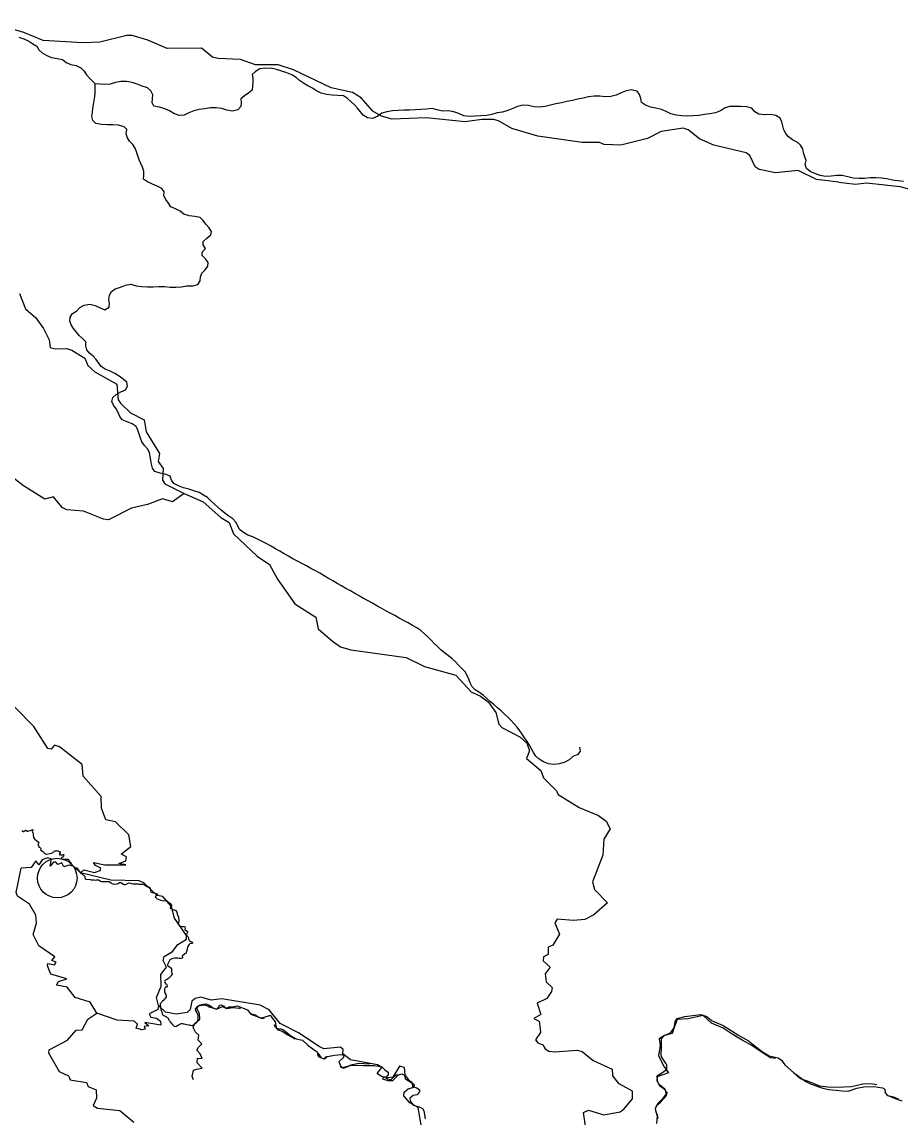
# Model space of a CAD drawing. Header units: metres. Extents: x 13.21 to 19.52, y 42.14 to 46.62.
# Drawn here: x 14.6221 to 15.0216, y 45.4835 to 45.9813 of the extents above; entities that cross this region are included whole.
import ezdxf

# ---------------------------------------------------------------- set-up
doc = ezdxf.new("R2010")
doc.units = ezdxf.units.M
doc.header["$MEASUREMENT"] = 0
for name, color, linetype in [('CESTE', 5, 'Continuous'), ('grad_manji', 1, 'Continuous'), ('hr', 9, 'Continuous'), ('PRUGE', 7, 'Continuous'), ('RIJEKE', 4, 'Continuous')]:
    doc.layers.add(name, color=color, linetype=linetype)

msp = doc.modelspace()

# ---------------------------------------------------------------- linework, layer by layer
at = {"layer": 'CESTE'}
for points in [[(14.99333, 45.90858), (14.98321, 45.90973), (14.9749, 45.9138), (14.96464, 45.91284), (14.95721, 45.9143), (14.9553, 45.91553), (14.95287, 45.92069), (14.95128, 45.9219), (14.93656, 45.92535), (14.93002, 45.9282), (14.92493, 45.93227), (14.92262, 45.93306), (14.91258, 45.93162), (14.90637, 45.92842), (14.89429, 45.92539), (14.88676, 45.92566), (14.88453, 45.92653), (14.87677, 45.92656), (14.85655, 45.92942), (14.8447, 45.93296), (14.83876, 45.93645), (14.83635, 45.93695), (14.83115, 45.93704), (14.82358, 45.93591), (14.80576, 45.9378), (14.79037, 45.93724), (14.78554, 45.9385), (14.78152, 45.94074), (14.77623, 45.94688), (14.77241, 45.94926), (14.76263, 45.95147), (14.74551, 45.95951), (14.73854, 45.96184), (14.72826, 45.96185), (14.72139, 45.96424), (14.71109, 45.96478), (14.70872, 45.96534), (14.70368, 45.96937), (14.68818, 45.96925), (14.67938, 45.97301), (14.67224, 45.97513), (14.66978, 45.97515), (14.65754, 45.97222), (14.64981, 45.97191), (14.63179, 45.97288), (14.62298, 45.97654), (14.60626, 45.98134)], [(14.99333, 45.90858), (15.00092, 45.90761), (15.00595, 45.90825), (15.02126, 45.90659), (15.03547, 45.90246)], [(14.62107, 45.85799), (14.62379, 45.85103), (14.62846, 45.84691), (14.63194, 45.8421), (14.63445, 45.837), (14.63493, 45.83345), (14.63732, 45.83285), (14.6425, 45.83308), (14.64474, 45.83219), (14.65067, 45.82865), (14.65206, 45.82528), (14.65531, 45.82247), (14.66523, 45.81677), (14.66582, 45.80974), (14.66697, 45.80811), (14.67152, 45.80375), (14.67762, 45.80055), (14.67864, 45.79517), (14.68471, 45.78533), (14.68407, 45.78171), (14.68625, 45.77854), (14.68606, 45.77318), (14.68701, 45.77152), (14.69586, 45.76722)], [(14.69586, 45.76722), (14.69051, 45.7634), (14.68607, 45.76474), (14.67922, 45.7621), (14.67197, 45.76044), (14.66154, 45.75518), (14.65915, 45.75551), (14.65019, 45.75914), (14.64255, 45.75978), (14.64041, 45.76082), (14.63655, 45.76562), (14.63257, 45.76458), (14.62286, 45.77066), (14.61256, 45.77866)], [(14.69586, 45.76722), (14.70444, 45.76331), (14.7125, 45.75631), (14.71636, 45.75397), (14.71835, 45.74882), (14.72907, 45.7387), (14.73461, 45.73495), (14.7382, 45.72823), (14.74614, 45.71701), (14.75565, 45.71092), (14.75678, 45.70567), (14.7632, 45.70008), (14.76689, 45.69757), (14.77159, 45.69616), (14.79675, 45.69271), (14.80505, 45.68851), (14.81936, 45.68463), (14.82628, 45.67707), (14.83055, 45.67512), (14.83395, 45.67247), (14.83754, 45.66766), (14.8388, 45.66242), (14.84016, 45.66089), (14.84844, 45.65662), (14.85152, 45.65376), (14.85275, 45.65027), (14.85137, 45.64681), (14.85799, 45.6414), (14.8592, 45.63801), (14.86512, 45.63214), (14.86575, 45.63036), (14.87533, 45.62452), (14.88421, 45.62094), (14.88766, 45.61828), (14.8894, 45.6149), (14.88655, 45.6101), (14.88605, 45.6029), (14.88148, 45.59074), (14.8823, 45.58723), (14.88828, 45.58127), (14.88203, 45.57575), (14.87787, 45.57365), (14.87285, 45.57318), (14.86539, 45.57384), (14.86431, 45.57215), (14.86645, 45.56698), (14.86345, 45.56203), (14.86119, 45.56115), (14.86126, 45.55782), (14.85907, 45.55672), (14.85904, 45.55495), (14.86211, 45.55201), (14.85994, 45.54904), (14.86042, 45.54539), (14.86315, 45.54281), (14.86277, 45.54097), (14.86065, 45.53774), (14.85634, 45.5357), (14.85789, 45.53044), (14.85478, 45.5287), (14.85716, 45.52752), (14.85762, 45.52397), (14.85772, 45.52234), (14.85549, 45.51901), (14.85652, 45.51759), (14.85888, 45.51668), (14.85989, 45.51498), (14.86154, 45.51383), (14.8642, 45.51361), (14.87442, 45.51431), (14.87673, 45.51372), (14.88178, 45.50962), (14.89027, 45.50572), (14.89057, 45.50274)], [(14.64881, 45.59481), (14.65032, 45.5962), (14.65516, 45.595), (14.65775, 45.59593), (14.65799, 45.59697), (14.65552, 45.59816), (14.6547, 45.59952), (14.65975, 45.59844), (14.66931, 45.5985), (14.66621, 45.59906), (14.66938, 45.6003), (14.66959, 45.60215), (14.66729, 45.60332), (14.67165, 45.60683), (14.67075, 45.61218), (14.66468, 45.61805), (14.66022, 45.61887), (14.65831, 45.6242), (14.65812, 45.62956), (14.65003, 45.63869), (14.64953, 45.64405), (14.63926, 45.65215), (14.63699, 45.65277), (14.63541, 45.65104), (14.63393, 45.65132), (14.6275, 45.66137), (14.61873, 45.67025)], [(14.64881, 45.59481), (14.64579, 45.59777), (14.64356, 45.59831), (14.64114, 45.59758), (14.64028, 45.59942), (14.6385, 45.5986), (14.63757, 45.59972), (14.63648, 45.59977), (14.63491, 45.59791), (14.63559, 45.60107), (14.63388, 45.60167), (14.63136, 45.60079), (14.62988, 45.59851), (14.62851, 45.60036), (14.62636, 45.5973), (14.62184, 45.59704)], [(14.65625, 45.53114), (14.65322, 45.53605), (14.64631, 45.53829), (14.64264, 45.54299), (14.63788, 45.54379), (14.63881, 45.54556), (14.64258, 45.54677), (14.63523, 45.54884), (14.6337, 45.55261), (14.63397, 45.5536), (14.6369, 45.55299), (14.63766, 45.55434), (14.6358, 45.55509), (14.6371, 45.55665), (14.62983, 45.5617), (14.62723, 45.56683), (14.62877, 45.572), (14.62845, 45.57558), (14.62564, 45.58056), (14.62018, 45.5843), (14.61945, 45.58591), (14.62184, 45.59704)], [(14.68425, 45.53466), (14.68329, 45.53816), (14.68537, 45.54332), (14.68531, 45.5487), (14.68779, 45.55194), (14.68635, 45.55509), (14.68677, 45.55692), (14.69062, 45.55912), (14.69294, 45.56227), (14.69693, 45.56466), (14.69695, 45.56632), (14.69149, 45.57432), (14.69015, 45.57959), (14.68621, 45.5841), (14.68362, 45.58455), (14.67756, 45.59027), (14.6754, 45.59115), (14.66259, 45.59155), (14.64881, 45.59481)], [(14.78554, 45.50238), (14.78357, 45.50377), (14.78573, 45.50638), (14.78366, 45.50762), (14.77139, 45.50989), (14.76802, 45.5126), (14.76807, 45.51454), (14.76695, 45.51565), (14.7593, 45.51494), (14.75714, 45.51603), (14.74786, 45.52218), (14.73952, 45.52635), (14.7345, 45.53262), (14.7304, 45.5347), (14.71304, 45.53759), (14.70811, 45.53698), (14.70343, 45.53834), (14.70088, 45.53781), (14.69935, 45.53651), (14.69861, 45.53281), (14.69716, 45.53147), (14.69219, 45.53072), (14.6874, 45.53149), (14.68425, 45.53466)], [(14.68425, 45.53466), (14.68384, 45.53281), (14.67989, 45.53081), (14.68074, 45.52931), (14.68329, 45.52883), (14.68505, 45.52753), (14.6852, 45.52568), (14.67804, 45.52686), (14.67987, 45.5253), (14.67775, 45.52503), (14.67811, 45.52381), (14.67657, 45.52357), (14.67403, 45.52429), (14.67458, 45.52614), (14.6731, 45.52745), (14.66546, 45.52799), (14.65625, 45.53114)], [(14.64338, 45.50255), (14.63927, 45.50445), (14.63438, 45.51291), (14.63456, 45.51451), (14.64281, 45.51882), (14.64672, 45.52343), (14.64945, 45.52355), (14.6521, 45.52839), (14.65625, 45.53114)], [(14.85194, 45.46556), (14.82946, 45.46229), (14.82181, 45.46273), (14.81464, 45.46137), (14.81068, 45.46807), (14.80427, 45.4758), (14.80225, 45.48833), (14.79838, 45.49045), (14.79565, 45.49357), (14.79586, 45.49523), (14.79758, 45.49667), (14.80022, 45.49743), (14.80056, 45.49855), (14.79644, 45.50118), (14.79599, 45.50643), (14.79374, 45.50697), (14.7907, 45.50205), (14.78861, 45.50172), (14.78554, 45.50238)], [(14.64338, 45.50255), (14.64411, 45.5009), (14.65154, 45.49956), (14.65221, 45.49782), (14.65589, 45.49624), (14.65599, 45.49249), (14.65454, 45.4891), (14.65647, 45.4879), (14.66667, 45.48693), (14.67299, 45.48164)], [(14.85194, 45.46556), (14.85133, 45.46745), (14.85239, 45.46871), (14.85485, 45.46951), (14.85725, 45.47264), (14.85935, 45.4737), (14.86924, 45.47546), (14.87639, 45.47762), (14.87784, 45.47893), (14.87808, 45.48078), (14.87731, 45.48603), (14.87966, 45.48703), (14.88652, 45.48488), (14.89392, 45.48622), (14.89567, 45.48745), (14.89959, 45.49214), (14.89953, 45.49569), (14.89357, 45.49904), (14.89057, 45.50274)]]:
    msp.add_lwpolyline(points, dxfattribs=at)
at = {"layer": 'grad_manji'}
msp.add_circle((14.63821, 45.59248), 0.00898, dxfattribs=at)
at = {"layer": 'hr'}
for points in [[(14.62205, 45.61408), (14.62281, 45.61368), (14.62309, 45.61369), (14.62332, 45.61382), (14.62371, 45.61424), (14.62387, 45.61428), (14.6245, 45.61385), (14.62487, 45.61383), (14.62629, 45.61417), (14.62708, 45.61456), (14.62686, 45.6136), (14.62687, 45.61345), (14.62709, 45.61308), (14.62724, 45.61274), (14.62731, 45.61168), (14.6275, 45.61112), (14.62747, 45.61095), (14.62763, 45.61051), (14.62817, 45.60987), (14.62869, 45.60948), (14.62965, 45.60884), (14.62979, 45.60861), (14.62933, 45.60758), (14.62977, 45.60693), (14.62978, 45.60661), (14.62985, 45.60647), (14.63054, 45.60617), (14.63076, 45.606), (14.63067, 45.60555), (14.6306, 45.60526), (14.63159, 45.60459), (14.63233, 45.6038), (14.63292, 45.60353), (14.63341, 45.60336), (14.63487, 45.60357), (14.63553, 45.60372), (14.63627, 45.60402), (14.63651, 45.60438), (14.63679, 45.60469), (14.6373, 45.60485), (14.63778, 45.60487), (14.63812, 45.60494), (14.63872, 45.60473), (14.63897, 45.60456), (14.63927, 45.60451), (14.63949, 45.60411), (14.6395, 45.60388), (14.63903, 45.60335), (14.63915, 45.60316), (14.63936, 45.60309), (14.63985, 45.60303), (14.64014, 45.60307), (14.64038, 45.60307), (14.64087, 45.60316), (14.64115, 45.60316), (14.64123, 45.60299), (14.6411, 45.60279), (14.641, 45.6025), (14.64055, 45.60196), (14.6403, 45.60181), (14.64011, 45.60166), (14.64004, 45.6015), (14.64025, 45.60121), (14.64062, 45.60101), (14.64117, 45.60103), (14.6421, 45.6011), (14.64241, 45.60113), (14.64301, 45.60103), (14.64324, 45.60089), (14.6434, 45.60054), (14.64366, 45.60016), (14.64377, 45.59993), (14.64394, 45.59985), (14.64418, 45.59963), (14.64449, 45.59894), (14.64491, 45.5983), (14.64583, 45.59757), (14.64633, 45.5973), (14.64638, 45.59726), (14.64713, 45.59705), (14.64744, 45.59689), (14.64776, 45.59652), (14.64802, 45.59575), (14.64839, 45.59508), (14.64855, 45.59488), (14.64884, 45.59471), (14.6492, 45.59455), (14.64954, 45.59432), (14.64987, 45.59407), (14.65031, 45.59366), (14.65051, 45.59332), (14.65085, 45.59226), (14.65109, 45.59199), (14.6513, 45.5919), (14.65307, 45.59179), (14.65367, 45.59168), (14.65453, 45.59168), (14.65489, 45.5916), (14.65554, 45.59158), (14.65595, 45.59162), (14.65632, 45.59171), (14.65688, 45.59169), (14.65726, 45.59148), (14.65784, 45.59102), (14.65815, 45.59091), (14.65864, 45.59093), (14.65978, 45.59086), (14.66046, 45.5909), (14.66108, 45.59089), (14.66156, 45.59087), (14.66189, 45.59081), (14.66264, 45.59037), (14.66305, 45.59006), (14.66348, 45.58988), (14.66428, 45.58971), (14.66549, 45.58989), (14.6658, 45.58994), (14.66655, 45.59042), (14.66679, 45.59047), (14.66708, 45.5904), (14.66756, 45.59021), (14.66823, 45.58968), (14.66858, 45.58954), (14.66894, 45.58953), (14.66918, 45.58955), (14.67014, 45.59002), (14.67037, 45.59021), (14.6707, 45.59026), (14.67143, 45.59013), (14.67186, 45.59), (14.67262, 45.58986), (14.67356, 45.58983), (14.67436, 45.58984), (14.67481, 45.58979), (14.67519, 45.58973), (14.67584, 45.58974), (14.6762, 45.58971), (14.67657, 45.58975), (14.67698, 45.58972), (14.67734, 45.58964), (14.67784, 45.5894), (14.67875, 45.58884), (14.67894, 45.58867), (14.67914, 45.58856), (14.67975, 45.58848), (14.67996, 45.58838), (14.68026, 45.58815), (14.68045, 45.58767), (14.68056, 45.5865), (14.6807, 45.58629), (14.68089, 45.58611), (14.68127, 45.58597), (14.6821, 45.58573), (14.68329, 45.58544), (14.68359, 45.5853), (14.68371, 45.58507), (14.68368, 45.58487), (14.68352, 45.5847), (14.68277, 45.5841), (14.68273, 45.58392), (14.68307, 45.58349), (14.68362, 45.58301), (14.68436, 45.58277), (14.68532, 45.58242), (14.68588, 45.58225), (14.68645, 45.58218), (14.68726, 45.58228), (14.68784, 45.58226), (14.68818, 45.58195), (14.68856, 45.58131), (14.68877, 45.58122), (14.68914, 45.58123), (14.68946, 45.58118), (14.6899, 45.58036), (14.69033, 45.58011), (14.68955, 45.57912), (14.68968, 45.57871), (14.68989, 45.5786), (14.69038, 45.57838), (14.69174, 45.57791), (14.69208, 45.57771), (14.69233, 45.57732), (14.69251, 45.5769), (14.6927, 45.57601), (14.69322, 45.57474), (14.6935, 45.57311), (14.69315, 45.57153), (14.69359, 45.57094), (14.69425, 45.57058), (14.69499, 45.57051), (14.69581, 45.5705), (14.69609, 45.57028), (14.69624, 45.56995), (14.69627, 45.5697), (14.69613, 45.5691), (14.69626, 45.5689), (14.6969, 45.56852), (14.6971, 45.56843), (14.69727, 45.56829), (14.69736, 45.56813), (14.69716, 45.56749), (14.6969, 45.56691), (14.69688, 45.56665), (14.69708, 45.56638), (14.69735, 45.56612), (14.69753, 45.566), (14.6979, 45.56536), (14.69787, 45.56493), (14.69796, 45.5645), (14.69815, 45.56421), (14.69831, 45.56399), (14.69856, 45.56383), (14.69936, 45.56344), (14.69958, 45.56326), (14.69961, 45.56297), (14.69939, 45.56279), (14.69874, 45.56275), (14.69845, 45.5626), (14.69821, 45.56241), (14.69794, 45.56211), (14.6976, 45.56143), (14.69691, 45.55909), (14.69684, 45.55863), (14.69657, 45.55828), (14.69622, 45.55803), (14.69493, 45.55697), (14.69514, 45.55651), (14.69514, 45.55631), (14.69455, 45.55593), (14.69414, 45.55587), (14.69386, 45.55589), (14.69353, 45.55598), (14.69301, 45.55604), (14.6923, 45.5561), (14.69219, 45.55612), (14.69165, 45.55613), (14.69069, 45.55601), (14.69023, 45.55585), (14.68965, 45.55555), (14.68941, 45.5553), (14.6891, 45.55478), (14.68892, 45.55448), (14.68826, 45.55319), (14.68823, 45.55307), (14.68832, 45.55285), (14.68848, 45.55268), (14.68886, 45.55237), (14.68899, 45.55232), (14.68916, 45.55217), (14.68928, 45.55203), (14.68979, 45.55167), (14.69009, 45.55125), (14.69017, 45.55097), (14.69018, 45.55077), (14.69007, 45.55056), (14.69017, 45.5502), (14.69009, 45.54994), (14.69029, 45.54928), (14.69036, 45.54913), (14.69034, 45.54882), (14.68988, 45.54824), (14.68979, 45.54798), (14.68941, 45.54746), (14.6887, 45.5469), (14.68838, 45.54679), (14.68823, 45.54656), (14.68714, 45.54593), (14.68707, 45.54573), (14.68691, 45.54553), (14.68714, 45.54502), (14.6874, 45.5446), (14.68778, 45.54423), (14.68791, 45.54404), (14.6881, 45.54336), (14.68788, 45.54298), (14.68738, 45.54286), (14.68727, 45.54271), (14.68715, 45.54265), (14.68704, 45.54236), (14.68692, 45.54223), (14.68691, 45.54137), (14.68698, 45.54067), (14.68707, 45.54036), (14.6875, 45.53954), (14.6876, 45.5393), (14.68762, 45.53913), (14.68769, 45.53898), (14.68769, 45.53881), (14.68763, 45.53853), (14.68733, 45.53812), (14.68693, 45.53749), (14.68669, 45.5373), (14.68658, 45.53707), (14.68595, 45.53657), (14.68558, 45.53616), (14.68537, 45.53582), (14.6851, 45.5355), (14.68499, 45.53528), (14.68491, 45.53499), (14.68497, 45.53464), (14.68504, 45.53438), (14.68503, 45.53406), (14.68517, 45.53367), (14.68532, 45.53282), (14.68563, 45.532), (14.68584, 45.53077), (14.68597, 45.53054), (14.68615, 45.53032), (14.6866, 45.53004), (14.68693, 45.5299), (14.68778, 45.52945), (14.68831, 45.52901), (14.68855, 45.52887), (14.6888, 45.5286), (14.68896, 45.52805), (14.68908, 45.52776), (14.68915, 45.52768), (14.68935, 45.52738), (14.68939, 45.52733), (14.68957, 45.52713), (14.6901, 45.52647), (14.69023, 45.52631), (14.69095, 45.52552), (14.69138, 45.52525), (14.69178, 45.52505), (14.69236, 45.52517), (14.69287, 45.52547), (14.69322, 45.52577), (14.6937, 45.526), (14.69395, 45.52619), (14.69421, 45.5263), (14.69458, 45.5264), (14.69515, 45.52639), (14.6956, 45.52632), (14.69586, 45.52624), (14.6965, 45.52611), (14.69785, 45.52579), (14.6981, 45.5258), (14.69859, 45.52566), (14.69969, 45.52551), (14.70169, 45.52706), (14.70201, 45.52787), (14.70221, 45.52853), (14.70226, 45.52909), (14.7022, 45.52991), (14.70208, 45.53059), (14.70183, 45.53107), (14.70142, 45.53165), (14.70113, 45.53213), (14.70104, 45.53262), (14.70105, 45.53293), (14.70181, 45.53393), (14.70229, 45.53439), (14.70282, 45.53469), (14.70392, 45.53503), (14.70472, 45.53524), (14.7059, 45.53529), (14.70661, 45.53507), (14.70746, 45.53455), (14.70812, 45.53407), (14.70869, 45.53373), (14.70934, 45.53345), (14.70992, 45.53327), (14.71069, 45.53314), (14.7111, 45.53328), (14.71162, 45.53434), (14.71207, 45.53469), (14.71255, 45.53483), (14.71292, 45.5348), (14.7139, 45.53423), (14.71431, 45.53372), (14.71472, 45.53346), (14.71562, 45.53356), (14.71634, 45.53393), (14.71672, 45.53401), (14.7178, 45.53395), (14.71993, 45.53441), (14.72464, 45.53256), (14.72579, 45.53101), (14.72816, 45.53034), (14.72983, 45.52932), (14.73066, 45.52887), (14.73228, 45.52925), (14.73467, 45.52999), (14.73524, 45.53), (14.73598, 45.52872), (14.73717, 45.52713), (14.73767, 45.52457), (14.73837, 45.52404), (14.73984, 45.52395), (14.74105, 45.52355), (14.74431, 45.52079), (14.74677, 45.51946), (14.74962, 45.51886), (14.75205, 45.51651), (14.75496, 45.51445), (14.75633, 45.51362), (14.75662, 45.51182), (14.75705, 45.5112), (14.75938, 45.51042), (14.76023, 45.51123), (14.76415, 45.51205), (14.76723, 45.51229), (14.76843, 45.51198), (14.76831, 45.51093), (14.76607, 45.50905), (14.76705, 45.50689), (14.76815, 45.50649), (14.76948, 45.50681), (14.77019, 45.50683), (14.77081, 45.50736), (14.77469, 45.50743), (14.7772, 45.50733), (14.78233, 45.5073), (14.78561, 45.50673), (14.78702, 45.50538), (14.78853, 45.50426), (14.78856, 45.50297), (14.78766, 45.50207), (14.78606, 45.5017), (14.78604, 45.50124), (14.78834, 45.50051), (14.7907, 45.50049), (14.79328, 45.50308), (14.79476, 45.50351), (14.79636, 45.50263), (14.79778, 45.50082), (14.7985, 45.50028), (14.79882, 45.50006), (14.79943, 45.49921), (14.79965, 45.49783), (14.80159, 45.49718), (14.80291, 45.49617), (14.80269, 45.49526), (14.80179, 45.49404), (14.79991, 45.49366), (14.79844, 45.4925), (14.7986, 45.4913), (14.79988, 45.48929), (14.80268, 45.48853), (14.80423, 45.48777), (14.80477, 45.48682), (14.80513, 45.48509), (14.80534, 45.48311)], [(14.91124, 45.48322), (14.91097, 45.48481), (14.91027, 45.48607), (14.91002, 45.48782), (14.91069, 45.48926), (14.91226, 45.49064), (14.91408, 45.49272), (14.91429, 45.49277), (14.915, 45.49376), (14.91532, 45.49511), (14.914, 45.4966), (14.91195, 45.49796), (14.91091, 45.50018), (14.91072, 45.50264), (14.91519, 45.50552), (14.91516, 45.50749), (14.91484, 45.50802), (14.91283, 45.51127), (14.91256, 45.51248), (14.9127, 45.51536), (14.9127, 45.51902), (14.91265, 45.51913), (14.91379, 45.52077), (14.91699, 45.52237), (14.91847, 45.52441), (14.91901, 45.52724), (14.91985, 45.52865), (14.92335, 45.52963), (14.93059, 45.53046), (14.93331, 45.5296), (14.93544, 45.52776), (14.94077, 45.52549), (14.9444, 45.52329), (14.94747, 45.52131), (14.95235, 45.51859), (14.95462, 45.51671), (14.95863, 45.51354), (14.96162, 45.51179), (14.96581, 45.51085), (14.96726, 45.50983), (14.96888, 45.50757), (14.97275, 45.50416), (14.97786, 45.50032), (14.97836, 45.50005), (14.98081, 45.49881), (14.98614, 45.49699), (14.98875, 45.49648), (14.99215, 45.49619), (14.99477, 45.49585), (14.99752, 45.49568), (15.00156, 45.49697), (15.00474, 45.49758), (15.0092, 45.49784), (15.01325, 45.49724), (15.01425, 45.49655), (15.01439, 45.49496), (15.01524, 45.49379), (15.01893, 45.49234), (15.02196, 45.49135)]]:
    msp.add_lwpolyline(points, dxfattribs=at)
at = {"layer": 'PRUGE'}
for points in [[(14.62079, 45.97444), (14.62307, 45.97359), (14.62529, 45.97265), (14.62708, 45.97138), (14.62895, 45.97035), (14.62985, 45.96865), (14.63137, 45.96724), (14.63347, 45.96614), (14.63561, 45.96511), (14.63808, 45.96466), (14.64056, 45.96434), (14.6422, 45.9629), (14.64434, 45.96203), (14.64684, 45.96151), (14.64895, 45.96044), (14.65037, 45.95897), (14.65155, 45.95736), (14.65289, 45.95582), (14.65535, 45.95316)], [(15.02275, 45.90892), (15.02019, 45.90915), (15.01768, 45.90954), (15.01519, 45.91003), (15.01266, 45.91038), (15.0101, 45.91054), (15.00752, 45.9105), (15.00752, 45.9105), (15.00496, 45.91025), (15.00238, 45.9102), (14.99982, 45.91045), (14.99736, 45.91103), (14.99491, 45.9116), (14.99239, 45.91163), (14.99239, 45.91163), (14.98981, 45.91131), (14.98723, 45.91112), (14.98479, 45.91159), (14.98249, 45.91246), (14.98028, 45.91342), (14.97871, 45.91484), (14.97808, 45.91656), (14.97847, 45.91836), (14.97795, 45.92011), (14.97731, 45.92186), (14.97701, 45.92366), (14.97597, 45.92529), (14.97435, 45.92668), (14.97223, 45.92774), (14.97053, 45.92909), (14.96924, 45.93065), (14.96838, 45.93235), (14.96786, 45.93411), (14.96737, 45.93589), (14.96664, 45.93763), (14.96473, 45.93882), (14.96228, 45.93934), (14.96228, 45.93934), (14.95966, 45.9392), (14.95704, 45.93949), (14.9551, 45.94051), (14.95384, 45.94214), (14.95149, 45.94278), (14.94888, 45.94296), (14.94888, 45.94296), (14.94629, 45.94288), (14.94364, 45.94289), (14.94364, 45.94289), (14.9414, 45.94223), (14.93953, 45.94093), (14.93726, 45.94006), (14.9348, 45.93956), (14.93223, 45.93933), (14.92972, 45.93891), (14.92717, 45.93864), (14.92459, 45.9386), (14.922, 45.93871), (14.91946, 45.93903), (14.91704, 45.93964), (14.91495, 45.94071), (14.91271, 45.94157), (14.91026, 45.94217), (14.90775, 45.94266), (14.90543, 45.94346), (14.90371, 45.94476), (14.9034, 45.94656), (14.90284, 45.94837), (14.90163, 45.9499), (14.8991, 45.95045), (14.8991, 45.95045), (14.89668, 45.95), (14.89439, 45.94909), (14.89222, 45.9481), (14.88981, 45.94746), (14.88726, 45.9473), (14.88472, 45.94769), (14.88214, 45.94767), (14.88214, 45.94767), (14.8796, 45.94735), (14.87715, 45.94678), (14.8747, 45.94621), (14.87225, 45.94565), (14.86977, 45.94514), (14.8673, 45.94464), (14.86482, 45.94413), (14.86236, 45.9436), (14.85991, 45.94299), (14.85742, 45.94262), (14.85484, 45.94284), (14.85232, 45.94331), (14.84981, 45.9435), (14.84981, 45.9435), (14.84732, 45.94296), (14.84515, 45.94199), (14.84296, 45.94105), (14.84056, 45.94039), (14.83809, 45.94001), (14.83572, 45.9393), (14.83321, 45.93891), (14.83063, 45.93873), (14.82806, 45.93852), (14.82547, 45.93846), (14.82296, 45.93875), (14.82073, 45.93968), (14.81838, 45.94045), (14.8159, 45.9409), (14.8159, 45.9409), (14.8133, 45.9408), (14.81088, 45.94136), (14.8085, 45.94198), (14.8085, 45.94198), (14.80593, 45.94173), (14.80336, 45.94153), (14.80079, 45.94139), (14.79821, 45.94126), (14.79563, 45.94119), (14.79306, 45.94111), (14.79048, 45.94098), (14.78795, 45.94058), (14.78564, 45.93983), (14.78381, 45.93854), (14.78149, 45.93754), (14.77919, 45.93772), (14.77714, 45.93897), (14.77593, 45.94056), (14.77467, 45.94213), (14.77327, 45.94365), (14.77168, 45.94506), (14.77009, 45.94653), (14.76828, 45.94773), (14.76572, 45.94798), (14.76311, 45.94811), (14.76056, 45.94834), (14.75811, 45.94895), (14.75602, 45.94998), (14.75411, 45.9512), (14.75206, 45.95229), (14.75007, 45.95345), (14.74822, 45.9547), (14.74669, 45.95616), (14.74474, 45.95731), (14.7425, 45.95822), (14.74019, 45.95903), (14.73781, 45.95975), (14.73535, 45.96028), (14.7328, 45.96026), (14.73227, 45.96033), (14.73227, 45.96033), (14.73031, 45.95999), (14.72822, 45.9589), (14.7267, 45.95741), (14.72707, 45.95583), (14.72705, 45.95403), (14.72691, 45.95222), (14.72677, 45.95041), (14.7252, 45.94906), (14.72325, 45.9478), (14.72158, 45.94641), (14.7218, 45.94466), (14.72168, 45.9429), (14.7202, 45.94135), (14.71781, 45.94085), (14.71526, 45.94119), (14.71292, 45.94202), (14.71038, 45.94234), (14.71038, 45.94234), (14.70781, 45.94226), (14.70528, 45.94186), (14.70274, 45.94153), (14.7003, 45.94098), (14.69801, 45.94012), (14.69592, 45.93895), (14.69356, 45.93887), (14.69118, 45.93973), (14.68927, 45.94095), (14.68709, 45.9419), (14.68467, 45.94259), (14.68206, 45.94308), (14.68129, 45.94455), (14.68143, 45.94646), (14.68156, 45.94827), (14.68076, 45.94997), (14.67915, 45.95136), (14.67683, 45.9522), (14.67453, 45.95302), (14.67217, 45.95376), (14.6697, 45.95433), (14.66715, 45.95431), (14.66715, 45.95431), (14.66463, 45.95385), (14.66226, 45.95311), (14.65973, 45.95296), (14.65535, 45.95316)], [(14.87545, 45.65192), (14.87575, 45.65004), (14.87473, 45.64863), (14.87245, 45.64764), (14.87079, 45.64625), (14.86882, 45.64513), (14.86643, 45.64443), (14.86388, 45.64407), (14.86141, 45.64435), (14.85914, 45.64527), (14.85719, 45.64646), (14.85571, 45.64791), (14.85465, 45.64957), (14.85371, 45.65123), (14.85274, 45.6529), (14.85168, 45.65454), (14.85057, 45.65616), (14.84946, 45.65778), (14.84833, 45.6594), (14.84714, 45.66099), (14.84583, 45.66254), (14.8444, 45.66403), (14.84293, 45.66551), (14.84141, 45.66696), (14.83988, 45.6684), (14.83831, 45.66983), (14.83668, 45.67122), (14.83502, 45.67259), (14.83345, 45.67402), (14.83181, 45.67539), (14.83005, 45.67671), (14.82809, 45.6779), (14.82668, 45.67936), (14.82586, 45.68108), (14.82522, 45.68282), (14.82449, 45.68455), (14.82352, 45.68622), (14.82207, 45.68769), (14.82057, 45.68917), (14.81913, 45.69065), (14.81759, 45.69209), (14.81593, 45.69346), (14.81418, 45.69478), (14.81255, 45.69617), (14.811, 45.69761), (14.80952, 45.69907), (14.80805, 45.70055), (14.80657, 45.70203), (14.80504, 45.70346), (14.80345, 45.70489), (14.80163, 45.70614), (14.7996, 45.70725), (14.79758, 45.70837), (14.79556, 45.70948), (14.79354, 45.71059), (14.79152, 45.71169), (14.78949, 45.71281), (14.78746, 45.71391), (14.78545, 45.71503), (14.78343, 45.71614), (14.78142, 45.71726), (14.7794, 45.71838), (14.77739, 45.7195), (14.77538, 45.72062), (14.77338, 45.72175), (14.77138, 45.72288), (14.76939, 45.72402), (14.76741, 45.72517), (14.76544, 45.72632), (14.76346, 45.72747), (14.76148, 45.72861), (14.75949, 45.72975), (14.75749, 45.73089), (14.75549, 45.73202), (14.75346, 45.73312), (14.75142, 45.73422), (14.74938, 45.73531), (14.74734, 45.7364), (14.74531, 45.7375), (14.7433, 45.73863), (14.74131, 45.73977), (14.73935, 45.74094), (14.73738, 45.74209), (14.73538, 45.74323), (14.73335, 45.74432), (14.73127, 45.74538), (14.72916, 45.74641), (14.72702, 45.74741), (14.72476, 45.74829), (14.72275, 45.74938), (14.72105, 45.75074), (14.72023, 45.75243), (14.71941, 45.75414), (14.71803, 45.75565), (14.71614, 45.75687), (14.71437, 45.75817), (14.7127, 45.75954), (14.7111, 45.76096), (14.70953, 45.76238), (14.70805, 45.76385), (14.70653, 45.7653), (14.70458, 45.76646), (14.7026, 45.76762), (14.70026, 45.76835), (14.69794, 45.76913), (14.69552, 45.76974), (14.69327, 45.7706), (14.69121, 45.77163), (14.69008, 45.77324), (14.68951, 45.77505), (14.6875, 45.77584), (14.6849, 45.77632), (14.68251, 45.77708), (14.6815, 45.77861), (14.68108, 45.78044), (14.68066, 45.78222), (14.68046, 45.78402), (14.68008, 45.78578), (14.67919, 45.78749), (14.67783, 45.78901), (14.67659, 45.79057), (14.67595, 45.79232), (14.6754, 45.79408), (14.67481, 45.79584), (14.67404, 45.79758), (14.67218, 45.79873), (14.6699, 45.79966), (14.66768, 45.80061), (14.66665, 45.80219), (14.66591, 45.80395), (14.66489, 45.8056), (14.66368, 45.80722), (14.66304, 45.80891), (14.66349, 45.81072), (14.66499, 45.81214), (14.66705, 45.81329), (14.66924, 45.81426), (14.67013, 45.81595), (14.66975, 45.81768), (14.6681, 45.81913), (14.66633, 45.82044), (14.66437, 45.82161), (14.66226, 45.82264), (14.66002, 45.82358), (14.65818, 45.82476), (14.65701, 45.82639), (14.65589, 45.82802), (14.65454, 45.82954), (14.65279, 45.83086), (14.65161, 45.83247), (14.65122, 45.83424), (14.6512, 45.83604), (14.64972, 45.83748), (14.64818, 45.83895), (14.64687, 45.8405), (14.64556, 45.84205), (14.64454, 45.84371), (14.64398, 45.84546), (14.64406, 45.8473), (14.64515, 45.84884), (14.64703, 45.85013), (14.64846, 45.85167), (14.65045, 45.85275), (14.65299, 45.85312), (14.65299, 45.85312), (14.6554, 45.85251), (14.6577, 45.8515), (14.65984, 45.85062), (14.66179, 45.8518), (14.6619, 45.85354), (14.66168, 45.85537), (14.66186, 45.85718), (14.66282, 45.85886), (14.6645, 45.86018), (14.6669, 45.8609), (14.66924, 45.86178), (14.67161, 45.86217), (14.67161, 45.86217), (14.67408, 45.86152), (14.6766, 45.86111), (14.67916, 45.86095), (14.68173, 45.86106), (14.68431, 45.86116), (14.68431, 45.86116), (14.68688, 45.86114), (14.68944, 45.86092), (14.69202, 45.86091), (14.69458, 45.86108), (14.69711, 45.86141), (14.69979, 45.8615), (14.702, 45.86211), (14.70319, 45.86379), (14.70327, 45.8656), (14.70389, 45.86728), (14.70539, 45.86877), (14.70668, 45.87041), (14.70681, 45.87208), (14.70562, 45.87375), (14.70402, 45.8753), (14.70398, 45.87682), (14.70551, 45.87837), (14.70449, 45.88006), (14.70454, 45.88167), (14.70621, 45.88315), (14.70791, 45.88462), (14.70825, 45.88622), (14.70713, 45.88793), (14.70578, 45.88946), (14.70452, 45.89108), (14.70316, 45.89256), (14.70067, 45.89291), (14.6981, 45.8933), (14.69575, 45.89401), (14.69398, 45.89532), (14.69193, 45.89642), (14.6898, 45.89739), (14.68867, 45.899), (14.68755, 45.90065), (14.68656, 45.9023), (14.6868, 45.90417), (14.68575, 45.90561), (14.68354, 45.90669), (14.68141, 45.90769), (14.6792, 45.90872), (14.67744, 45.90994), (14.67755, 45.91173), (14.67746, 45.91355), (14.67694, 45.91532), (14.67617, 45.91703), (14.67548, 45.91877), (14.67488, 45.92052), (14.67427, 45.92227), (14.67353, 45.92399), (14.67256, 45.92565), (14.67109, 45.92714), (14.67005, 45.92877), (14.66956, 45.93055), (14.66984, 45.93245), (14.66854, 45.93374), (14.666, 45.93443), (14.66343, 45.93462), (14.66083, 45.93466), (14.65827, 45.93475), (14.65566, 45.93525), (14.65429, 45.93659), (14.65396, 45.93846), (14.65417, 45.94025), (14.65443, 45.94205), (14.65467, 45.94384), (14.65502, 45.94562), (14.65527, 45.94741), (14.65537, 45.94921), (14.65538, 45.951), (14.65535, 45.95316)]]:
    msp.add_lwpolyline(points, dxfattribs=at)
at = {"layer": 'RIJEKE'}
for points in [[(14.70015, 45.50081), (14.69944, 45.50241), (14.70009, 45.50528), (14.70139, 45.50563), (14.70401, 45.5062), (14.7017, 45.5085), (14.70187, 45.51067), (14.70187, 45.51067), (14.70398, 45.51055), (14.70316, 45.51263), (14.70167, 45.51423), (14.70233, 45.51572), (14.70395, 45.51722), (14.70216, 45.51882), (14.70248, 45.52111), (14.70099, 45.52248), (14.70001, 45.52466), (14.70045, 45.52581), (14.70068, 45.52638), (14.70294, 45.52845), (14.70277, 45.53098), (14.70163, 45.53315), (14.70243, 45.53441), (14.70495, 45.53482), (14.70495, 45.53482), (14.7066, 45.53437), (14.70728, 45.53405), (14.70873, 45.5336), (14.7106, 45.53293), (14.71223, 45.53374), (14.71331, 45.53408), (14.71331, 45.53408), (14.71517, 45.5333), (14.7181, 45.53375), (14.7181, 45.53375), (14.72082, 45.53332), (14.72148, 45.53332)], [(14.72574, 45.53121), (14.7261, 45.53067), (14.73149, 45.52862), (14.73237, 45.52896)], [(14.96459, 45.51053), (14.96232, 45.51084), (14.95891, 45.51301), (14.95385, 45.51635), (14.94944, 45.51887), (14.94487, 45.52151), (14.9408, 45.52426), (14.93542, 45.52655), (14.93168, 45.53002), (14.93168, 45.53002), (14.92481, 45.52851), (14.91992, 45.52828), (14.91845, 45.52461), (14.91764, 45.52185), (14.91405, 45.52095), (14.91177, 45.51945), (14.9121, 45.51648), (14.91144, 45.51166), (14.91403, 45.50672), (14.91601, 45.50396), (14.91078, 45.50226), (14.9106, 45.50016)], [(14.73667, 45.5259), (14.73721, 45.52495), (14.73836, 45.52358), (14.74042, 45.52297), (14.74292, 45.52129), (14.74618, 45.51948)], [(14.75668, 45.51272), (14.75812, 45.51087), (14.7596, 45.5103), (14.7609, 45.51149), (14.76334, 45.51186)], [(14.76667, 45.50825), (14.76663, 45.50813), (14.76711, 45.50664), (14.76841, 45.50618), (14.77167, 45.50757), (14.77504, 45.50833), (14.77504, 45.50833), (14.78018, 45.50817)], [(14.78832, 45.50284), (14.78728, 45.50185), (14.78822, 45.50121), (14.78985, 45.50095), (14.79224, 45.50311), (14.79303, 45.50313)], [(15.01066, 45.49859), (15.00789, 45.49903), (15.00789, 45.49903), (15.00429, 45.49882), (14.99906, 45.49772), (14.9958, 45.4975), (14.99318, 45.49728), (14.98829, 45.49755), (14.98471, 45.49802), (14.97951, 45.5001), (14.97585, 45.50131), (14.97398, 45.50301)], [(14.91179, 45.49872), (14.91259, 45.49815), (14.91423, 45.49677), (14.91485, 45.49447), (14.91319, 45.49217), (14.91089, 45.4899), (14.90989, 45.4876), (14.91084, 45.48439), (14.91048, 45.48095)], [(15.02051, 45.49212), (15.01827, 45.49301), (15.01566, 45.49349), (15.01435, 45.49517)]]:
    msp.add_lwpolyline(points, dxfattribs=at)

doc.saveas('drawing.dxf')
